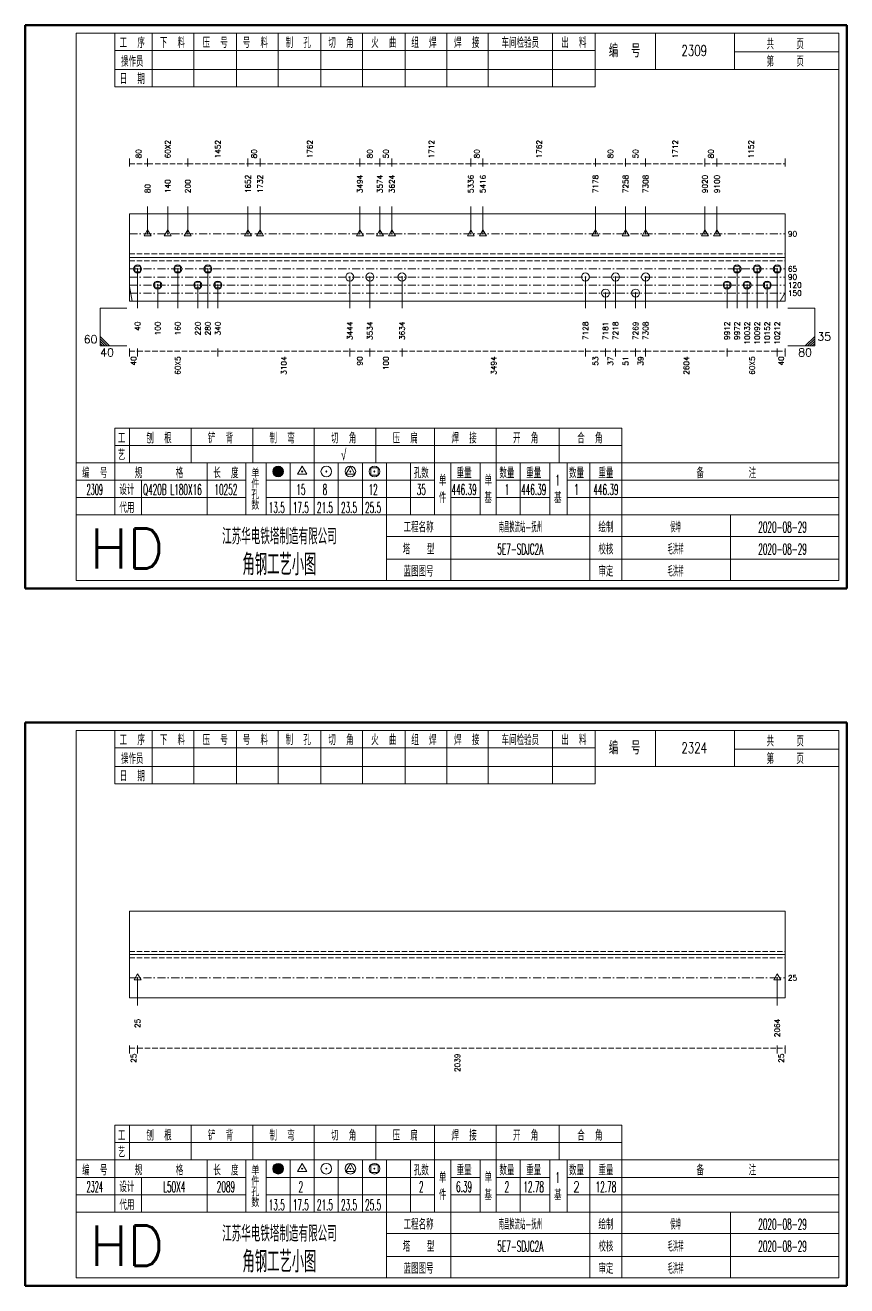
# Model space of a CAD drawing. Extents: x 0 to 5305, y 0 to 1513.
# Drawn here: x 2142 to 2449, y 260.5 to 731.5 of the extents above; entities that cross this region are included whole.
import ezdxf
from ezdxf.enums import TextEntityAlignment as Align

# ---------------------------------------------------------------- set-up
doc = ezdxf.new("R2010")
doc.units = 0
doc.header["$MEASUREMENT"] = 0
doc.linetypes.add('一点画线', pattern=[5.2, 3, -1, 0.2, -1])
doc.linetypes.add('虚线', pattern=[2.75, 2, -0.75])
doc.layers.get('0').update_dxf_attribs({"linetype": 'CONTINUOUS', "lineweight": 25})
doc.layers.add('1', color=7, linetype='CONTINUOUS', lineweight=25)
doc.layers.add('4', color=7, linetype='CONTINUOUS', lineweight=25)
doc.styles.get("Standard").update_dxf_attribs({"font": 'simplex.shx', "width": 0.7, "height": 3, "bigfont": 'gbhzfs.shx'})

msp = doc.modelspace()

# ---------------------------------------------------------------- linework, layer by layer
at = {"color": 8, "linetype": 'Continuous', "lineweight": 9}
for p, q in [((2181, 678.75), (2181, 681.75)), ((2187.75, 678.75), (2187.75, 681.75)), ((2187.75, 678.75), (2187.75, 681.75)), ((2202.75, 678.75), (2202.75, 681.75)), ((2202.75, 678.75), (2202.75, 681.75)), ((2225.25, 678.75), (2225.25, 681.75)), ((2225.25, 678.75), (2225.25, 681.75)), ((2229.75, 678.75), (2229.75, 681.75)), ((2229.75, 678.75), (2229.75, 681.75)), ((2267.05, 678.75), (2267.05, 681.75)), ((2267.05, 678.75), (2267.05, 681.75)), ((2274.55, 678.75), (2274.55, 681.75)), ((2274.55, 678.75), (2274.55, 681.75)), ((2279.05, 678.75), (2279.05, 681.75)), ((2279.05, 678.75), (2279.05, 681.75)), ((2308.52, 678.75), (2308.52, 681.75)), ((2308.52, 678.75), (2308.52, 681.75)), ((2313.02, 678.75), (2313.02, 681.75)), ((2313.02, 678.75), (2313.02, 681.75)), ((2355.09, 678.75), (2355.09, 681.75)), ((2355.09, 678.75), (2355.09, 681.75)), ((2366.34, 678.75), (2366.34, 681.75)), ((2366.34, 678.75), (2366.34, 681.75)), ((2373.84, 678.75), (2373.84, 681.75)), ((2373.84, 678.75), (2373.84, 681.75)), ((2396, 678.75), (2396, 681.75)), ((2396, 678.75), (2396, 681.75)), ((2400.5, 678.75), (2400.5, 681.75)), ((2400.5, 678.75), (2400.5, 681.75)), ((2426, 678.75), (2426, 681.75)), ((2181, 610.75), (2181, 607.75)), ((2184, 610.75), (2184, 607.75)), ((2184, 610.75), (2184, 607.75)), ((2214, 610.75), (2214, 607.75)), ((2214, 610.75), (2214, 607.75)), ((2263.3, 610.75), (2263.3, 607.75)), ((2263.3, 610.75), (2263.3, 607.75)), ((2270.8, 610.75), (2270.8, 607.75)), ((2270.8, 610.75), (2270.8, 607.75)), ((2282.8, 610.75), (2282.8, 607.75)), ((2282.8, 610.75), (2282.8, 607.75)), ((2351.34, 610.75), (2351.34, 607.75)), ((2351.34, 610.75), (2351.34, 607.75)), ((2358.84, 610.75), (2358.84, 607.75)), ((2358.84, 610.75), (2358.84, 607.75)), ((2362.59, 610.75), (2362.59, 607.75)), ((2362.59, 610.75), (2362.59, 607.75)), ((2370.09, 610.75), (2370.09, 607.75)), ((2370.09, 610.75), (2370.09, 607.75)), ((2373.84, 610.75), (2373.84, 607.75)), ((2373.84, 610.75), (2373.84, 607.75)), ((2404.25, 610.75), (2404.25, 607.75)), ((2404.25, 610.75), (2404.25, 607.75)), ((2423, 610.75), (2423, 607.75)), ((2423, 610.75), (2423, 607.75)), ((2426, 610.75), (2426, 607.75)), ((2181, 350.25), (2181, 347.25)), ((2184, 350.25), (2184, 347.25)), ((2184, 350.25), (2184, 347.25)), ((2423, 350.25), (2423, 347.25)), ((2423, 350.25), (2423, 347.25)), ((2426, 350.25), (2426, 347.25))]:
    msp.add_line(p, q, dxfattribs=at)
at = {"color": 8, "linetype": '虚线', "lineweight": 9}
for p, q in [((2181, 679.75), (2187.75, 679.75)), ((2187.75, 679.75), (2202.75, 679.75)), ((2202.75, 679.75), (2225.25, 679.75)), ((2225.25, 679.75), (2229.75, 679.75)), ((2229.75, 679.75), (2267.05, 679.75)), ((2267.05, 679.75), (2274.55, 679.75)), ((2274.55, 679.75), (2279.05, 679.75)), ((2279.05, 679.75), (2308.52, 679.75)), ((2308.52, 679.75), (2313.02, 679.75)), ((2313.02, 679.75), (2355.09, 679.75)), ((2355.09, 679.75), (2366.34, 679.75)), ((2366.34, 679.75), (2373.84, 679.75)), ((2373.84, 679.75), (2396, 679.75)), ((2396, 679.75), (2400.5, 679.75)), ((2400.5, 679.75), (2426, 679.75)), ((2181, 609.75), (2184, 609.75)), ((2184, 609.75), (2214, 609.75)), ((2214, 609.75), (2263.3, 609.75)), ((2263.3, 609.75), (2270.8, 609.75)), ((2270.8, 609.75), (2282.8, 609.75)), ((2282.8, 609.75), (2351.34, 609.75)), ((2351.34, 609.75), (2358.84, 609.75)), ((2358.84, 609.75), (2362.59, 609.75)), ((2362.59, 609.75), (2370.09, 609.75)), ((2370.09, 609.75), (2373.84, 609.75)), ((2373.84, 609.75), (2404.25, 609.75)), ((2404.25, 609.75), (2423, 609.75)), ((2423, 609.75), (2426, 609.75)), ((2181, 349.25), (2184, 349.25)), ((2184, 349.25), (2423, 349.25)), ((2423, 349.25), (2426, 349.25))]:
    msp.add_line(p, q, dxfattribs=at)
at = {"color": 7, "linetype": 'Continuous', "lineweight": 18}
for p, q in [((2181, 661.08), (2181, 628.42)), ((2181, 661.08), (2426, 661.08)), ((2426, 661.08), (2426, 628.42)), ((2181, 644.75), (2426, 644.75)), ((2181, 400.45), (2181, 368.05)), ((2181, 400.45), (2426, 400.45)), ((2426, 400.45), (2426, 368.05)), ((2181, 384.25), (2426, 384.25))]:
    msp.add_line(p, q, dxfattribs=at)
at = {"color": 7, "linetype": 'Continuous', "lineweight": 13}
for p, q in [((2187.75, 653.58), (2187.75, 663.75)), ((2195.25, 653.58), (2195.25, 663.75)), ((2202.75, 653.58), (2202.75, 663.75)), ((2225.25, 653.58), (2225.25, 663.75)), ((2229.75, 653.58), (2229.75, 663.75)), ((2267.05, 653.58), (2267.05, 663.75)), ((2274.55, 653.58), (2274.55, 663.75)), ((2279.05, 653.58), (2279.05, 663.75)), ((2308.52, 653.58), (2308.52, 663.75)), ((2313.02, 653.58), (2313.02, 663.75)), ((2355.09, 653.58), (2355.09, 663.75)), ((2366.34, 653.58), (2366.34, 663.75)), ((2373.84, 653.58), (2373.84, 663.75)), ((2396, 653.58), (2396, 663.75)), ((2400.5, 653.58), (2400.5, 663.75)), ((2187.75, 655.08), (2186.45, 652.83)), ((2189.05, 652.83), (2187.75, 655.08)), ((2195.25, 655.08), (2193.95, 652.83)), ((2196.55, 652.83), (2195.25, 655.08)), ((2202.75, 655.08), (2201.45, 652.83)), ((2204.05, 652.83), (2202.75, 655.08)), ((2225.25, 655.08), (2223.95, 652.83)), ((2226.55, 652.83), (2225.25, 655.08)), ((2229.75, 655.08), (2228.45, 652.83)), ((2231.05, 652.83), (2229.75, 655.08)), ((2267.05, 655.08), (2265.75, 652.83)), ((2268.35, 652.83), (2267.05, 655.08)), ((2274.55, 655.08), (2273.25, 652.83)), ((2275.85, 652.83), (2274.55, 655.08)), ((2279.05, 655.08), (2277.75, 652.83)), ((2280.35, 652.83), (2279.05, 655.08)), ((2308.52, 655.08), (2307.22, 652.83)), ((2309.82, 652.83), (2308.52, 655.08)), ((2313.02, 655.08), (2311.72, 652.83)), ((2314.32, 652.83), (2313.02, 655.08)), ((2355.09, 655.08), (2353.79, 652.83)), ((2356.39, 652.83), (2355.09, 655.08)), ((2366.34, 655.08), (2365.04, 652.83)), ((2367.64, 652.83), (2366.34, 655.08)), ((2373.84, 655.08), (2372.54, 652.83)), ((2375.14, 652.83), (2373.84, 655.08)), ((2396, 655.08), (2394.7, 652.83)), ((2397.3, 652.83), (2396, 655.08)), ((2400.5, 655.08), (2399.2, 652.83)), ((2401.8, 652.83), (2400.5, 655.08)), ((2186.45, 652.83), (2189.05, 652.83)), ((2187.6, 653.43), (2187.9, 653.73)), ((2187.9, 653.43), (2187.6, 653.73)), ((2193.95, 652.83), (2196.55, 652.83)), ((2195.1, 653.43), (2195.4, 653.73)), ((2195.4, 653.43), (2195.1, 653.73)), ((2201.45, 652.83), (2204.05, 652.83)), ((2202.6, 653.43), (2202.9, 653.73)), ((2202.9, 653.43), (2202.6, 653.73)), ((2223.95, 652.83), (2226.55, 652.83)), ((2225.1, 653.43), (2225.4, 653.73)), ((2225.4, 653.43), (2225.1, 653.73)), ((2228.45, 652.83), (2231.05, 652.83)), ((2229.6, 653.43), (2229.9, 653.73)), ((2229.9, 653.43), (2229.6, 653.73)), ((2265.75, 652.83), (2268.35, 652.83)), ((2266.9, 653.43), (2267.2, 653.73)), ((2267.2, 653.43), (2266.9, 653.73)), ((2273.25, 652.83), (2275.85, 652.83)), ((2274.4, 653.43), (2274.7, 653.73)), ((2274.7, 653.43), (2274.4, 653.73)), ((2277.75, 652.83), (2280.35, 652.83)), ((2278.9, 653.43), (2279.2, 653.73)), ((2279.2, 653.43), (2278.9, 653.73)), ((2307.22, 652.83), (2309.82, 652.83)), ((2308.37, 653.43), (2308.67, 653.73)), ((2308.67, 653.43), (2308.37, 653.73)), ((2311.72, 652.83), (2314.32, 652.83)), ((2312.87, 653.43), (2313.17, 653.73)), ((2313.17, 653.43), (2312.87, 653.73)), ((2353.79, 652.83), (2356.39, 652.83)), ((2354.94, 653.43), (2355.24, 653.73)), ((2355.24, 653.43), (2354.94, 653.73)), ((2365.04, 652.83), (2367.64, 652.83)), ((2366.19, 653.43), (2366.49, 653.73)), ((2366.49, 653.43), (2366.19, 653.73)), ((2372.54, 652.83), (2375.14, 652.83)), ((2373.69, 653.43), (2373.99, 653.73)), ((2373.99, 653.43), (2373.69, 653.73)), ((2394.7, 652.83), (2397.3, 652.83)), ((2395.85, 653.43), (2396.15, 653.73)), ((2396.15, 653.43), (2395.85, 653.73)), ((2399.2, 652.83), (2401.8, 652.83)), ((2400.35, 653.43), (2400.65, 653.73)), ((2400.65, 653.43), (2400.35, 653.73)), ((2184, 640.42), (2184, 625.75)), ((2199, 640.42), (2199, 625.75)), ((2210.25, 640.42), (2210.25, 625.75)), ((2263.3, 637.42), (2263.3, 625.75)), ((2270.8, 637.42), (2270.8, 625.75)), ((2282.8, 637.42), (2282.8, 625.75)), ((2351.34, 637.42), (2351.34, 625.75)), ((2362.59, 637.42), (2362.59, 625.75)), ((2373.84, 637.42), (2373.84, 625.75)), ((2408, 640.42), (2408, 625.75)), ((2415.5, 640.42), (2415.5, 625.75)), ((2423, 640.42), (2423, 625.75)), ((2181, 633.86), (2181.96, 628.42)), ((2191.5, 634.42), (2191.5, 625.75)), ((2206.5, 634.42), (2206.5, 625.75)), ((2214, 634.42), (2214, 625.75)), ((2358.84, 631.42), (2358.84, 625.75)), ((2370.09, 631.42), (2370.09, 625.75)), ((2404.25, 634.42), (2404.25, 625.75)), ((2411.75, 634.42), (2411.75, 625.75)), ((2419.25, 634.42), (2419.25, 625.75)), ((2426, 631.59), (2424.09, 628.42)), ((2170, 625.75), (2180, 625.75)), ((2170, 625.75), (2170, 611.75)), ((2437, 625.75), (2427, 625.75)), ((2437, 625.75), (2437, 611.75)), ((2173.5, 611.75), (2170, 615.25)), ((2172.62, 611.75), (2170, 614.38)), ((2171.75, 611.75), (2170, 613.5)), ((2170.88, 611.75), (2170, 612.62)), ((2433.5, 611.75), (2437, 615.25)), ((2434.38, 611.75), (2437, 614.38)), ((2435.25, 611.75), (2437, 613.5)), ((2436.12, 611.75), (2437, 612.62)), ((2170, 611.75), (2180, 611.75)), ((2437, 611.75), (2427, 611.75)), ((2184, 375.55), (2184, 365.25)), ((2423, 375.55), (2423, 365.25))]:
    msp.add_line(p, q, dxfattribs=at)
at = {"color": 3, "linetype": '一点画线', "lineweight": 13}
for p, q in [((2181, 653.58), (2426, 653.58)), ((2181, 640.42), (2426, 640.42)), ((2181, 637.42), (2426, 637.42)), ((2181, 634.42), (2426, 634.42)), ((2181, 631.42), (2426, 631.42)), ((2181, 375.55), (2426, 375.55))]:
    msp.add_line(p, q, dxfattribs=at)
at = {"color": 1, "linetype": '虚线', "lineweight": 18}
for p, q in [((2181, 646.08), (2426, 646.08)), ((2181, 643.42), (2426, 643.42)), ((2181, 385.45), (2426, 385.45)), ((2181, 383.05), (2426, 383.05))]:
    msp.add_line(p, q, dxfattribs=at)
at = {"layer": '1', "color": 7, "linetype": 'Continuous', "lineweight": 13}
for p, q in [((2182.94, 639.36), (2182.94, 641.48)), ((2182.94, 641.48), (2185.06, 641.48)), ((2183.85, 640.27), (2184.15, 640.57)), ((2184.15, 640.27), (2183.85, 640.57)), ((2185.06, 641.48), (2185.06, 639.36)), ((2197.94, 639.36), (2197.94, 641.48)), ((2197.94, 641.48), (2200.06, 641.48)), ((2198.85, 640.27), (2199.15, 640.57)), ((2199.15, 640.27), (2198.85, 640.57)), ((2200.06, 641.48), (2200.06, 639.36)), ((2209.19, 639.36), (2209.19, 641.48)), ((2209.19, 641.48), (2211.31, 641.48)), ((2210.1, 640.27), (2210.4, 640.57)), ((2210.4, 640.27), (2210.1, 640.57)), ((2211.31, 641.48), (2211.31, 639.36)), ((2406.94, 639.36), (2406.94, 641.48)), ((2406.94, 641.48), (2409.06, 641.48)), ((2407.85, 640.27), (2408.15, 640.57)), ((2408.15, 640.27), (2407.85, 640.57)), ((2409.06, 641.48), (2409.06, 639.36)), ((2414.44, 639.36), (2414.44, 641.48)), ((2414.44, 641.48), (2416.56, 641.48)), ((2415.35, 640.27), (2415.65, 640.57)), ((2415.65, 640.27), (2415.35, 640.57)), ((2416.56, 641.48), (2416.56, 639.36)), ((2421.94, 639.36), (2421.94, 641.48)), ((2421.94, 641.48), (2424.06, 641.48)), ((2422.85, 640.27), (2423.15, 640.57)), ((2423.15, 640.27), (2422.85, 640.57)), ((2424.06, 641.48), (2424.06, 639.36)), ((2185.06, 639.36), (2182.94, 639.36)), ((2200.06, 639.36), (2197.94, 639.36)), ((2211.31, 639.36), (2209.19, 639.36)), ((2263.15, 637.27), (2263.45, 637.57)), ((2263.45, 637.27), (2263.15, 637.57)), ((2270.65, 637.27), (2270.95, 637.57)), ((2270.95, 637.27), (2270.65, 637.57)), ((2282.65, 637.27), (2282.95, 637.57)), ((2282.95, 637.27), (2282.65, 637.57)), ((2351.19, 637.27), (2351.49, 637.57)), ((2351.49, 637.27), (2351.19, 637.57)), ((2362.44, 637.27), (2362.74, 637.57)), ((2362.74, 637.27), (2362.44, 637.57)), ((2373.69, 637.27), (2373.99, 637.57)), ((2373.99, 637.27), (2373.69, 637.57)), ((2409.06, 639.36), (2406.94, 639.36)), ((2416.56, 639.36), (2414.44, 639.36)), ((2424.06, 639.36), (2421.94, 639.36)), ((2190.44, 633.36), (2190.44, 635.48)), ((2190.44, 635.48), (2192.56, 635.48)), ((2192.56, 633.36), (2190.44, 633.36)), ((2191.35, 634.27), (2191.65, 634.57)), ((2191.65, 634.27), (2191.35, 634.57)), ((2192.56, 635.48), (2192.56, 633.36)), ((2205.44, 633.36), (2205.44, 635.48)), ((2205.44, 635.48), (2207.56, 635.48)), ((2207.56, 633.36), (2205.44, 633.36)), ((2206.35, 634.27), (2206.65, 634.57)), ((2206.65, 634.27), (2206.35, 634.57)), ((2207.56, 635.48), (2207.56, 633.36)), ((2212.94, 633.36), (2212.94, 635.48)), ((2212.94, 635.48), (2215.06, 635.48)), ((2215.06, 633.36), (2212.94, 633.36)), ((2213.85, 634.27), (2214.15, 634.57)), ((2214.15, 634.27), (2213.85, 634.57)), ((2215.06, 635.48), (2215.06, 633.36)), ((2358.69, 631.27), (2358.99, 631.57)), ((2358.99, 631.27), (2358.69, 631.57)), ((2369.94, 631.27), (2370.24, 631.57)), ((2370.24, 631.27), (2369.94, 631.57)), ((2403.19, 633.36), (2403.19, 635.48)), ((2403.19, 635.48), (2405.31, 635.48)), ((2405.31, 633.36), (2403.19, 633.36)), ((2404.1, 634.27), (2404.4, 634.57)), ((2404.4, 634.27), (2404.1, 634.57)), ((2405.31, 635.48), (2405.31, 633.36)), ((2410.69, 633.36), (2410.69, 635.48)), ((2410.69, 635.48), (2412.81, 635.48)), ((2412.81, 633.36), (2410.69, 633.36)), ((2411.6, 634.27), (2411.9, 634.57)), ((2411.9, 634.27), (2411.6, 634.57)), ((2412.81, 635.48), (2412.81, 633.36)), ((2418.19, 633.36), (2418.19, 635.48)), ((2418.19, 635.48), (2420.31, 635.48)), ((2420.31, 633.36), (2418.19, 633.36)), ((2419.1, 634.27), (2419.4, 634.57)), ((2419.4, 634.27), (2419.1, 634.57)), ((2420.31, 635.48), (2420.31, 633.36)), ((2184, 377.05), (2182.7, 374.8)), ((2185.3, 374.8), (2184, 377.05)), ((2423, 377.05), (2421.7, 374.8)), ((2424.3, 374.8), (2423, 377.05)), ((2182.7, 374.8), (2185.3, 374.8)), ((2183.85, 375.4), (2184.15, 375.7)), ((2184.15, 375.4), (2183.85, 375.7)), ((2421.7, 374.8), (2424.3, 374.8)), ((2422.85, 375.4), (2423.15, 375.7)), ((2423.15, 375.4), (2422.85, 375.7))]:
    msp.add_line(p, q, dxfattribs=at)
at = {"layer": '1', "color": 7, "linetype": 'Continuous', "lineweight": 18}
for p, q in [((2181, 628.42), (2426, 628.42)), ((2181, 368.05), (2426, 368.05))]:
    msp.add_line(p, q, dxfattribs=at)
at = {"layer": '1', "color": 7, "linetype": 'Continuous', "lineweight": 13}
for centre in [(2184, 640.42), (2199, 640.42), (2210.25, 640.42), (2408, 640.42), (2415.5, 640.42), (2423, 640.42), (2191.5, 634.42), (2206.5, 634.42), (2214, 634.42), (2263.3, 637.42), (2270.8, 637.42), (2282.8, 637.42), (2351.34, 637.42), (2362.59, 637.42), (2373.84, 637.42), (2404.25, 634.42), (2411.75, 634.42), (2419.25, 634.42), (2358.84, 631.42), (2370.09, 631.42)]:
    msp.add_circle(centre, 1.5, dxfattribs=at)
at = {"layer": '4', "color": 1, "linetype": 'Continuous', "lineweight": 50}
for p, q in [((2449, 731.5), (2142, 731.5)), ((2142, 731.5), (2142, 521)), ((2449, 521), (2449, 731.5)), ((2142, 521), (2449, 521)), ((2449, 471), (2142, 471)), ((2142, 471), (2142, 260.5)), ((2449, 260.5), (2449, 471)), ((2142, 260.5), (2449, 260.5))]:
    msp.add_line(p, q, dxfattribs=at)
at = {"layer": '4', "color": 1, "linetype": 'Continuous', "lineweight": 18}
for p, q in [((2446, 728.5), (2161, 728.5)), ((2161, 728.5), (2161, 524)), ((2175.5, 728.5), (2175.5, 708.5)), ((2189.5, 728.5), (2189.5, 708.5)), ((2205, 728.5), (2205, 708.5)), ((2221, 728.5), (2221, 708.5)), ((2236.5, 728.5), (2236.5, 708.5)), ((2252.5, 728.5), (2252.5, 708.5)), ((2268, 728.5), (2268, 708.5)), ((2284, 728.5), (2284, 708.5)), ((2299.5, 728.5), (2299.5, 708.5)), ((2315, 728.5), (2315, 708.5)), ((2339, 728.5), (2339, 708.5)), ((2355, 728.5), (2355, 708.5)), ((2377.5, 728.5), (2377.5, 715)), ((2407, 728.5), (2407, 715)), ((2446, 524), (2446, 728.5)), ((2175.5, 722), (2355, 722)), ((2407, 721.5), (2446, 721.5)), ((2175.5, 715), (2446, 715)), ((2175.5, 708.5), (2355, 708.5)), ((2175.5, 581), (2365, 581)), ((2175.5, 581), (2175.5, 568)), ((2181, 581), (2181, 568)), ((2204, 581), (2204, 568)), ((2227, 581), (2227, 568)), ((2250, 581), (2250, 568)), ((2273, 581), (2273, 568)), ((2295, 581), (2295, 568)), ((2318, 581), (2318, 568)), ((2341.5, 581), (2341.5, 568)), ((2365, 581), (2365, 568)), ((2175.5, 574.5), (2365, 574.5)), ((2161, 568), (2446, 568)), ((2175.5, 568), (2175.5, 548.5)), ((2210, 568), (2210, 548.5)), ((2224.5, 568), (2224.5, 548.5)), ((2232, 568), (2232, 548.5)), ((2241, 568), (2241, 548.5)), ((2250, 568), (2250, 548.5)), ((2259, 568), (2259, 548.5)), ((2268, 568), (2268, 548.5)), ((2277, 568), (2277, 548.5)), ((2286, 568), (2286, 548.5)), ((2295, 568), (2295, 548.5)), ((2301, 568), (2301, 548.5)), ((2312, 568), (2312, 548.5)), ((2318, 568), (2318, 548.5)), ((2327, 568), (2327, 548.5)), ((2338, 568), (2338, 548.5)), ((2344.5, 568), (2344.5, 548.5)), ((2353, 568), (2353, 548.5)), ((2365, 568), (2365, 548.5)), ((2161, 561.5), (2224.5, 561.5)), ((2185.5, 561.5), (2185.5, 548.5)), ((2232, 561.5), (2295, 561.5)), ((2301, 561.5), (2312, 561.5)), ((2318, 561.5), (2338, 561.5)), ((2344.5, 561.5), (2446, 561.5)), ((2161, 555), (2224.5, 555)), ((2232, 555), (2295, 555)), ((2301, 555), (2312, 555)), ((2318, 555), (2338, 555)), ((2344.5, 555), (2446, 555)), ((2161, 548.5), (2446, 548.5)), ((2277, 548.5), (2277, 524)), ((2301, 548.5), (2301, 524)), ((2353, 548.5), (2353, 524)), ((2365, 548.5), (2365, 524)), ((2405.5, 548.5), (2405.5, 524)), ((2277, 540.5), (2446, 540.5)), ((2277, 532), (2446, 532)), ((2161, 524), (2446, 524)), ((2446, 468), (2161, 468)), ((2161, 468), (2161, 263.5)), ((2175.5, 468), (2175.5, 448)), ((2189.5, 468), (2189.5, 448)), ((2205, 468), (2205, 448)), ((2221, 468), (2221, 448)), ((2236.5, 468), (2236.5, 448)), ((2252.5, 468), (2252.5, 448)), ((2268, 468), (2268, 448)), ((2284, 468), (2284, 448)), ((2299.5, 468), (2299.5, 448)), ((2315, 468), (2315, 448)), ((2339, 468), (2339, 448)), ((2355, 468), (2355, 448)), ((2377.5, 468), (2377.5, 454.5)), ((2407, 468), (2407, 454.5)), ((2446, 263.5), (2446, 468)), ((2175.5, 461.5), (2355, 461.5)), ((2407, 461), (2446, 461)), ((2175.5, 454.5), (2446, 454.5)), ((2175.5, 448), (2355, 448)), ((2175.5, 320.5), (2365, 320.5)), ((2175.5, 320.5), (2175.5, 307.5)), ((2181, 320.5), (2181, 307.5)), ((2204, 320.5), (2204, 307.5)), ((2227, 320.5), (2227, 307.5)), ((2250, 320.5), (2250, 307.5)), ((2273, 320.5), (2273, 307.5)), ((2295, 320.5), (2295, 307.5)), ((2318, 320.5), (2318, 307.5)), ((2341.5, 320.5), (2341.5, 307.5)), ((2365, 320.5), (2365, 307.5)), ((2175.5, 314), (2365, 314)), ((2161, 307.5), (2446, 307.5)), ((2175.5, 307.5), (2175.5, 288)), ((2210, 307.5), (2210, 288)), ((2224.5, 307.5), (2224.5, 288)), ((2232, 307.5), (2232, 288)), ((2241, 307.5), (2241, 288)), ((2250, 307.5), (2250, 288)), ((2259, 307.5), (2259, 288)), ((2268, 307.5), (2268, 288)), ((2277, 307.5), (2277, 288)), ((2286, 307.5), (2286, 288)), ((2295, 307.5), (2295, 288)), ((2301, 307.5), (2301, 288)), ((2312, 307.5), (2312, 288)), ((2318, 307.5), (2318, 288)), ((2327, 307.5), (2327, 288)), ((2338, 307.5), (2338, 288)), ((2344.5, 307.5), (2344.5, 288)), ((2353, 307.5), (2353, 288)), ((2365, 307.5), (2365, 288)), ((2161, 301), (2224.5, 301)), ((2185.5, 301), (2185.5, 288)), ((2232, 301), (2295, 301)), ((2301, 301), (2312, 301)), ((2318, 301), (2338, 301)), ((2344.5, 301), (2446, 301)), ((2161, 294.5), (2224.5, 294.5)), ((2232, 294.5), (2295, 294.5)), ((2301, 294.5), (2312, 294.5)), ((2318, 294.5), (2338, 294.5)), ((2344.5, 294.5), (2446, 294.5)), ((2161, 288), (2446, 288)), ((2277, 288), (2277, 263.5)), ((2301, 288), (2301, 263.5)), ((2353, 288), (2353, 263.5)), ((2365, 288), (2365, 263.5)), ((2405.5, 288), (2405.5, 263.5)), ((2277, 280), (2446, 280)), ((2277, 271.5), (2446, 271.5)), ((2161, 263.5), (2446, 263.5))]:
    msp.add_line(p, q, dxfattribs=at)
at = {"layer": '4', "color": 7, "linetype": 'Continuous', "lineweight": 13}
for p, q in [((2245.5, 566.75), (2243.77, 563.75)), ((2247.23, 563.75), (2245.5, 566.75)), ((2263.5, 566.75), (2261.77, 563.75)), ((2265.23, 563.75), (2263.5, 566.75)), ((2271.09, 563.34), (2271.09, 566.16)), ((2271.09, 566.16), (2273.91, 566.16)), ((2273.91, 566.16), (2273.91, 563.34)), ((2243.77, 563.75), (2247.23, 563.75)), ((2245.3, 564.55), (2245.7, 564.95)), ((2245.7, 564.55), (2245.3, 564.95)), ((2254.3, 564.55), (2254.7, 564.95)), ((2254.7, 564.55), (2254.3, 564.95)), ((2261.77, 563.75), (2265.23, 563.75)), ((2263.3, 564.55), (2263.7, 564.95)), ((2263.7, 564.55), (2263.3, 564.95)), ((2273.91, 563.34), (2271.09, 563.34)), ((2272.3, 564.55), (2272.7, 564.95)), ((2272.7, 564.55), (2272.3, 564.95)), ((2245.5, 306.25), (2243.77, 303.25)), ((2247.23, 303.25), (2245.5, 306.25)), ((2263.5, 306.25), (2261.77, 303.25)), ((2265.23, 303.25), (2263.5, 306.25)), ((2243.77, 303.25), (2247.23, 303.25)), ((2245.3, 304.05), (2245.7, 304.45)), ((2245.7, 304.05), (2245.3, 304.45)), ((2254.3, 304.05), (2254.7, 304.45)), ((2254.7, 304.05), (2254.3, 304.45)), ((2261.77, 303.25), (2265.23, 303.25)), ((2263.3, 304.05), (2263.7, 304.45)), ((2263.7, 304.05), (2263.3, 304.45)), ((2271.09, 302.84), (2271.09, 305.66)), ((2271.09, 305.66), (2273.91, 305.66)), ((2273.91, 302.84), (2271.09, 302.84)), ((2272.3, 304.05), (2272.7, 304.45)), ((2272.7, 304.05), (2272.3, 304.45)), ((2273.91, 305.66), (2273.91, 302.84))]:
    msp.add_line(p, q, dxfattribs=at)
for centre, radius in [((2236.5, 564.75), 2), ((2236.5, 564.75), 1.8), ((2236.5, 564.75), 1.6), ((2236.5, 564.75), 1.4), ((2236.5, 564.75), 1.2), ((2236.5, 564.75), 1), ((2236.5, 564.75), 0.8), ((2236.5, 564.75), 0.6), ((2254.5, 564.75), 2), ((2263.5, 564.75), 2), ((2272.5, 564.75), 2), ((2236.5, 564.75), 0.4), ((2236.5, 564.75), 0.2), ((2236.5, 304.25), 2), ((2254.5, 304.25), 2), ((2263.5, 304.25), 2), ((2272.5, 304.25), 2), ((2236.5, 304.25), 1.8), ((2236.5, 304.25), 1.6), ((2236.5, 304.25), 1.4), ((2236.5, 304.25), 1.2), ((2236.5, 304.25), 1), ((2236.5, 304.25), 0.8), ((2236.5, 304.25), 0.6), ((2236.5, 304.25), 0.4), ((2236.5, 304.25), 0.2)]:
    msp.add_circle(centre, radius, dxfattribs=at)

# ---------------------------------------------------------------- texts
at = {"color": 8, "linetype": 'Continuous', "lineweight": 9}
for s, p in [('60X2', (2195.25, 681.75)), ('1452', (2214, 681.75)), ('1762', (2248.4, 681.75)), ('1712', (2293.79, 681.75)), ('1762', (2334.06, 681.75)), ('1712', (2384.92, 681.75)), ('1152', (2413.25, 681.75)), ('80', (2184.38, 681.75)), ('80', (2227.5, 681.75)), ('80', (2270.8, 681.75)), ('50', (2276.8, 681.75)), ('80', (2310.77, 681.75)), ('80', (2360.72, 681.75)), ('50', (2370.09, 681.75)), ('80', (2398.25, 681.75))]:
    msp.add_text(s, height=2, rotation=90, dxfattribs=at).set_placement(p, align=Align.MIDDLE_LEFT)
at = {"color": 7, "linetype": 'Continuous', "lineweight": 13}
for s, p in [('140', (2195.25, 668.75)), ('200', (2202.75, 668.75)), ('1652', (2225.25, 668.75)), ('1732', (2229.75, 668.75)), ('3494', (2267.05, 668.75)), ('3574', (2274.55, 668.75)), ('3624', (2279.05, 668.75)), ('5336', (2308.52, 668.75)), ('5416', (2313.02, 668.75)), ('7178', (2355.09, 668.75)), ('7258', (2366.34, 668.75)), ('7308', (2373.84, 668.75)), ('9020', (2396, 668.75)), ('9100', (2400.5, 668.75)), ('80', (2187.75, 668.75))]:
    msp.add_text(s, height=2, rotation=90, dxfattribs=at).set_placement(p, align=Align.MIDDLE_LEFT)
for s, p in [('90', (2427, 653.58)), ('65', (2427, 640.42)), ('90', (2427, 637.42)), ('120', (2427, 634.42)), ('150', (2427, 631.42)), ('25', (2427, 375.55))]:
    msp.add_text(s, height=2, dxfattribs=at).set_placement(p, align=Align.MIDDLE_LEFT)
msp.add_text('60', height=3, dxfattribs=at).set_placement((2169, 611.75), align=Align.BOTTOM_RIGHT)
msp.add_text('35', height=3, dxfattribs=at).set_placement((2438, 612.75), align=Align.BOTTOM_LEFT)
msp.add_text('40', height=3, dxfattribs=at).set_placement((2170, 610.75), align=Align.TOP_LEFT)
msp.add_text('80', height=3, dxfattribs=at).set_placement((2436, 610.75), align=Align.TOP_RIGHT)
at = {"color": 8, "linetype": 'Continuous', "lineweight": 9}
for s, p in [('40', (2182.5, 607.75)), ('60X5', (2199, 607.75)), ('3104', (2238.65, 607.75)), ('90', (2267.05, 607.75)), ('100', (2276.8, 607.75)), ('3494', (2317.07, 607.75)), ('53', (2355.09, 607.75)), ('37', (2360.72, 607.75)), ('51', (2366.34, 607.75)), ('39', (2371.97, 607.75)), ('2604', (2389.05, 607.75)), ('60X5', (2413.62, 607.75)), ('40', (2424.5, 607.75)), ('25', (2182.5, 347.25)), ('2039', (2303.5, 347.25)), ('25', (2424.5, 347.25))]:
    msp.add_text(s, height=2, rotation=90, dxfattribs=at).set_placement(p, align=Align.MIDDLE_RIGHT)
at = {"layer": '1', "color": 7, "linetype": 'Continuous', "lineweight": 13}
for s, p in [('40', (2184, 620.75)), ('100', (2191.5, 620.75)), ('160', (2199, 620.75)), ('220', (2206.5, 620.75)), ('280', (2210.25, 620.75)), ('340', (2214, 620.75)), ('3444', (2263.3, 620.75)), ('3534', (2270.8, 620.75)), ('3634', (2282.8, 620.75)), ('7128', (2351.34, 620.75)), ('7181', (2358.84, 620.75)), ('7218', (2362.59, 620.75)), ('7269', (2370.09, 620.75)), ('7308', (2373.84, 620.75)), ('9912', (2404.25, 620.75)), ('9972', (2408, 620.75)), ('10032', (2411.75, 620.75)), ('10092', (2415.5, 620.75)), ('10152', (2419.25, 620.75)), ('10212', (2423, 620.75)), ('25', (2184, 360.25)), ('2064', (2423, 360.25))]:
    msp.add_text(s, height=2, rotation=90, dxfattribs=at).set_placement(p, align=Align.MIDDLE_RIGHT)
at = {"layer": '4', "color": 1, "linetype": 'Continuous', "lineweight": 13}
for s, height, width, p in [('工  序', 4, 0.7, (2182, 725)), ('下  料', 4, 0.7, (2197, 725)), ('压  号', 4, 0.7, (2213, 725)), ('号  料', 4, 0.7, (2228, 725)), ('制  孔', 4, 0.7, (2244, 725)), ('切  角', 4, 0.7, (2260, 725)), ('火  曲', 4, 0.7, (2276, 725)), ('组  焊', 4, 0.7, (2291, 725)), ('焊  接', 4, 0.7, (2307, 725)), ('车间检验员', 4, 0.7, (2327, 725)), ('出  料', 4, 0.7, (2347, 725)), ('共    页', 4, 0.7, (2426, 724.5)), ('编  号', 5, 0.7, (2366, 722)), ('2309', 4, 0.7, (2392, 722)), ('操作员', 4, 0.7, (2182, 718)), ('第    页', 4, 0.7, (2426, 718)), ('日  期', 4, 0.7, (2182, 711.5)), ('刨  根', 4, 0.7, (2192, 577.25)), ('铲  背', 4, 0.7, (2215, 577.25)), ('制  弯', 4, 0.7, (2238, 577.25)), ('切  角', 4, 0.7, (2261, 577.25)), ('压  扁', 4, 0.7, (2284, 577.25)), ('焊  接', 4, 0.7, (2306, 577.25)), ('开  角', 4, 0.7, (2329, 577.25)), ('合  角', 4, 0.7, (2353, 577.25)), ('工', 4, 0.7, (2178, 577.25)), ('艺', 4, 0.7, (2178, 571)), ('√', 4, 0.7, (2261, 571)), ('编  号', 4, 0.7, (2168, 564.25)), ('规      格', 4, 0.7, (2192, 564.25)), ('长  度', 4, 0.7, (2217, 564.25)), ('孔数', 4, 0.7, (2290, 564.25)), ('重量', 4, 0.7, (2306, 564.25)), ('数量', 4, 0.7, (2322, 564.25)), ('重量', 4, 0.7, (2332, 564.25)), ('数量', 4, 0.7, (2348, 564.25)), ('重量', 4, 0.7, (2359, 564.25)), ('备        注', 4, 0.7, (2404, 564.25)), ('单', 4, 0.7, (2298, 561.5)), ('单', 4, 0.7, (2315, 561.5)), ('1', 4, 0.5, (2341, 561.5)), ('2309', 4, 0.4, (2168, 558)), ('设计', 4, 0.7, (2180, 558)), ('Q420B L180X16', 4, 0.5, (2197, 558)), ('10252', 4, 0.5, (2217, 558)), ('15', 4, 0.5, (2245, 558)), ('8', 4, 0.5, (2254, 558)), ('12', 4, 0.5, (2272, 558)), ('35', 4, 0.5, (2290, 558)), ('件', 4, 0.7, (2298, 555)), ('446.39', 4, 0.5, (2306, 558)), ('基', 4, 0.7, (2315, 555)), ('1', 4, 0.5, (2322, 558)), ('446.39', 4, 0.5, (2332, 558)), ('基', 4, 0.7, (2341, 555)), ('1', 4, 0.7, (2348, 558)), ('446.39', 4, 0.5, (2359, 558)), ('代用', 4, 0.7, (2180, 551.25)), ('13.5', 4, 0.5, (2236, 551.25)), ('17.5', 4, 0.5, (2245, 551.25)), ('21.5', 4, 0.5, (2254, 551.25)), ('23.5', 4, 0.5, (2263, 551.25)), ('25.5', 4, 0.5, (2272, 551.25)), ('工程名称', 4, 0.7, (2289, 544)), ('南昌换流站-抚州', 4, 0.5, (2327, 544)), ('绘制', 4, 0.7, (2359, 544)), ('侯坤', 4, 0.5, (2385, 544)), ('江苏华电铁塔制造有限公司', 6, 0.7, (2237, 540.5)), ('2020-08-29', 4, 0.5, (2425, 544)), ('塔   型', 4, 0.7, (2289, 535.75)), ('5E7-SDJC2A', 4, 0.5, (2327, 535.75)), ('校核', 4, 0.7, (2359, 535.75)), ('毛洪祥', 4, 0.5, (2385, 535.75)), ('2020-08-29', 4, 0.5, (2425, 535.75)), ('角钢工艺小图', 8, 0.8, (2237, 530)), ('蓝图图号', 4, 0.7, (2289, 527.5)), ('审定', 4, 0.7, (2359, 527.5)), ('毛洪祥', 4, 0.5, (2385, 527.5)), ('工  序', 4, 0.7, (2182, 464.5)), ('下  料', 4, 0.7, (2197, 464.5)), ('压  号', 4, 0.7, (2213, 464.5)), ('号  料', 4, 0.7, (2228, 464.5)), ('制  孔', 4, 0.7, (2244, 464.5)), ('切  角', 4, 0.7, (2260, 464.5)), ('火  曲', 4, 0.7, (2276, 464.5)), ('组  焊', 4, 0.7, (2291, 464.5)), ('焊  接', 4, 0.7, (2307, 464.5)), ('车间检验员', 4, 0.7, (2327, 464.5)), ('出  料', 4, 0.7, (2347, 464.5)), ('共    页', 4, 0.7, (2426, 464)), ('编  号', 5, 0.7, (2366, 461.5)), ('2324', 4, 0.7, (2392, 461.5)), ('操作员', 4, 0.7, (2182, 457.5)), ('第    页', 4, 0.7, (2426, 457.5)), ('日  期', 4, 0.7, (2182, 451)), ('工', 4, 0.7, (2178, 316.75)), ('刨  根', 4, 0.7, (2192, 316.75)), ('铲  背', 4, 0.7, (2215, 316.75)), ('制  弯', 4, 0.7, (2238, 316.75)), ('切  角', 4, 0.7, (2261, 316.75)), ('压  扁', 4, 0.7, (2284, 316.75)), ('焊  接', 4, 0.7, (2306, 316.75)), ('开  角', 4, 0.7, (2329, 316.75)), ('合  角', 4, 0.7, (2353, 316.75)), ('艺', 4, 0.7, (2178, 310.5)), ('编  号', 4, 0.7, (2168, 303.75)), ('规      格', 4, 0.7, (2192, 303.75)), ('长  度', 4, 0.7, (2217, 303.75)), ('孔数', 4, 0.7, (2290, 303.75)), ('数量', 4, 0.7, (2322, 303.75)), ('数量', 4, 0.7, (2348, 303.75)), ('备        注', 4, 0.7, (2404, 303.75)), ('单', 4, 0.7, (2298, 301)), ('重量', 4, 0.7, (2306, 303.75)), ('单', 4, 0.7, (2315, 301)), ('重量', 4, 0.7, (2332, 303.75)), ('1', 4, 0.5, (2341, 301)), ('重量', 4, 0.7, (2359, 303.75)), ('2324', 4, 0.4, (2168, 297.5)), ('设计', 4, 0.7, (2180, 297.5)), (' L50X4', 4, 0.5, (2197, 297.5)), ('2089', 4, 0.5, (2217, 297.5)), ('2', 4, 0.5, (2245, 297.5)), ('2', 4, 0.5, (2290, 297.5)), ('件', 4, 0.7, (2298, 294.5)), ('6.39', 4, 0.5, (2306, 297.5)), ('基', 4, 0.7, (2315, 294.5)), ('2', 4, 0.5, (2322, 297.5)), ('12.78', 4, 0.5, (2332, 297.5)), ('基', 4, 0.7, (2341, 294.5)), ('2', 4, 0.7, (2348, 297.5)), ('12.78', 4, 0.5, (2359, 297.5)), ('代用', 4, 0.7, (2180, 290.75)), ('13.5', 4, 0.5, (2236, 290.75)), ('17.5', 4, 0.5, (2245, 290.75)), ('21.5', 4, 0.5, (2254, 290.75)), ('23.5', 4, 0.5, (2263, 290.75)), ('25.5', 4, 0.5, (2272, 290.75)), ('江苏华电铁塔制造有限公司', 6, 0.7, (2237, 280)), ('工程名称', 4, 0.7, (2289, 283.5)), ('南昌换流站-抚州', 4, 0.5, (2327, 283.5)), ('绘制', 4, 0.7, (2359, 283.5)), ('侯坤', 4, 0.5, (2385, 283.5)), ('2020-08-29', 4, 0.5, (2425, 283.5)), ('角钢工艺小图', 8, 0.8, (2237, 269.5)), ('塔   型', 4, 0.7, (2289, 275.25)), ('5E7-SDJC2A', 4, 0.5, (2327, 275.25)), ('校核', 4, 0.7, (2359, 275.25)), ('毛洪祥', 4, 0.5, (2385, 275.25)), ('2020-08-29', 4, 0.5, (2425, 275.25)), ('蓝图图号', 4, 0.7, (2289, 267)), ('审定', 4, 0.7, (2359, 267)), ('毛洪祥', 4, 0.5, (2385, 267))]:
    msp.add_text(s, height=height, dxfattribs=dict(at, width=width)).set_placement(p, align=Align.MIDDLE_CENTER)
for s, height, p in [('单', 3, (2228, 564)), ('件', 3, (2228, 560)), ('孔', 3, (2228, 556)), ('数', 3, (2228, 552)), ('HD', 15, (2180, 536)), ('单', 3, (2228, 303.5)), ('件', 3, (2228, 299.5)), ('孔', 3, (2228, 295.5)), ('数', 3, (2228, 291.5)), ('HD', 15, (2180, 275.5))]:
    msp.add_text(s, height=height, dxfattribs=at).set_placement(p, align=Align.MIDDLE_CENTER)

doc.saveas('drawing.dxf')
